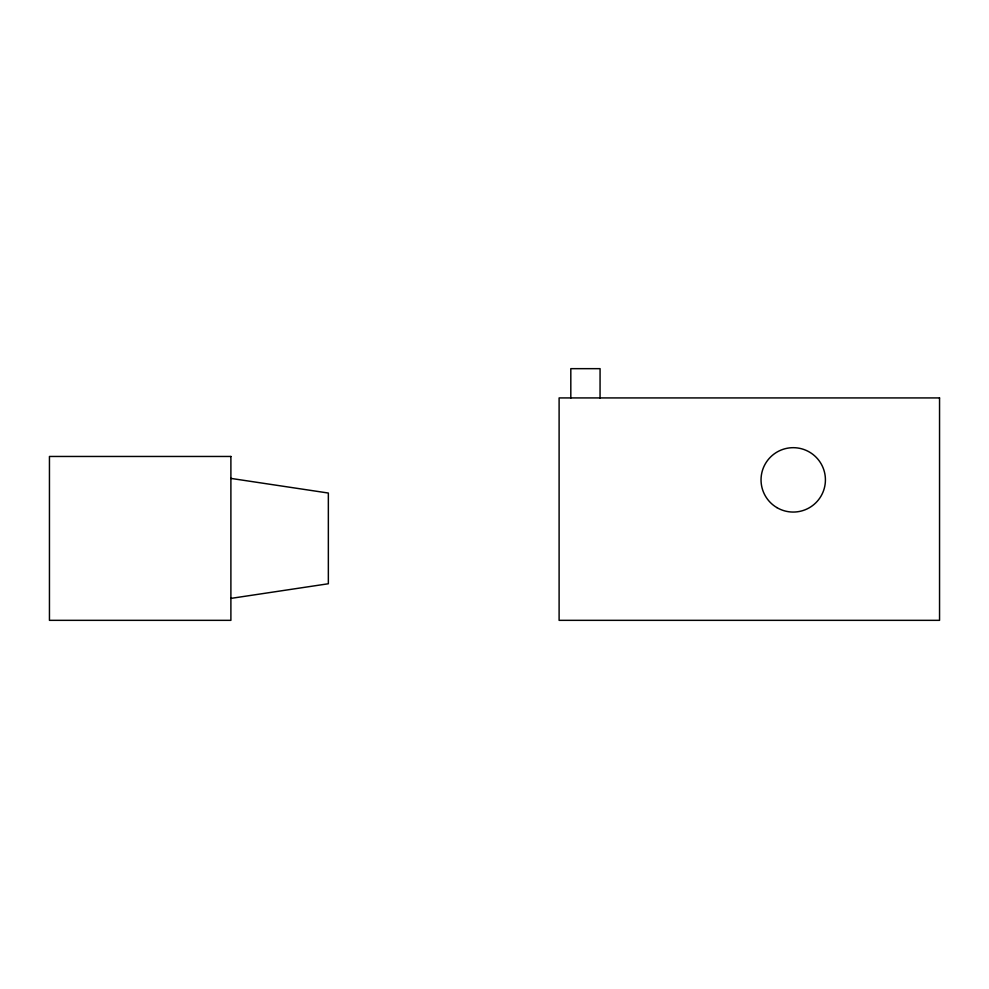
<?xml version="1.0" encoding="UTF-8"?>
<svg xmlns="http://www.w3.org/2000/svg" width="989" height="989" viewBox="0 0 989 989"><rect width="100%" height="100%" fill="white"/><g stroke="black" fill="none" stroke-linecap="round" stroke-linejoin="round"><path stroke-width="1.48" d="M230.894 598.394L328.348 583.757L328.348 493.041L230.894 478.404M600.051 398.023L600.076 368.662L570.814 368.662L570.814 398.023M939.55 397.924L559.106 397.924L559.106 620.338L939.55 620.338L939.55 397.924M230.894 456.461L49.45 456.461L49.45 620.338L230.894 620.338L230.894 456.461M776.884 507.604A32.192 32.192 0 0 0 825.419 480.147A32.192 32.192 0 0 0 777.379 451.849A32.192 32.192 0 0 0 776.884 507.604"/></g></svg>
